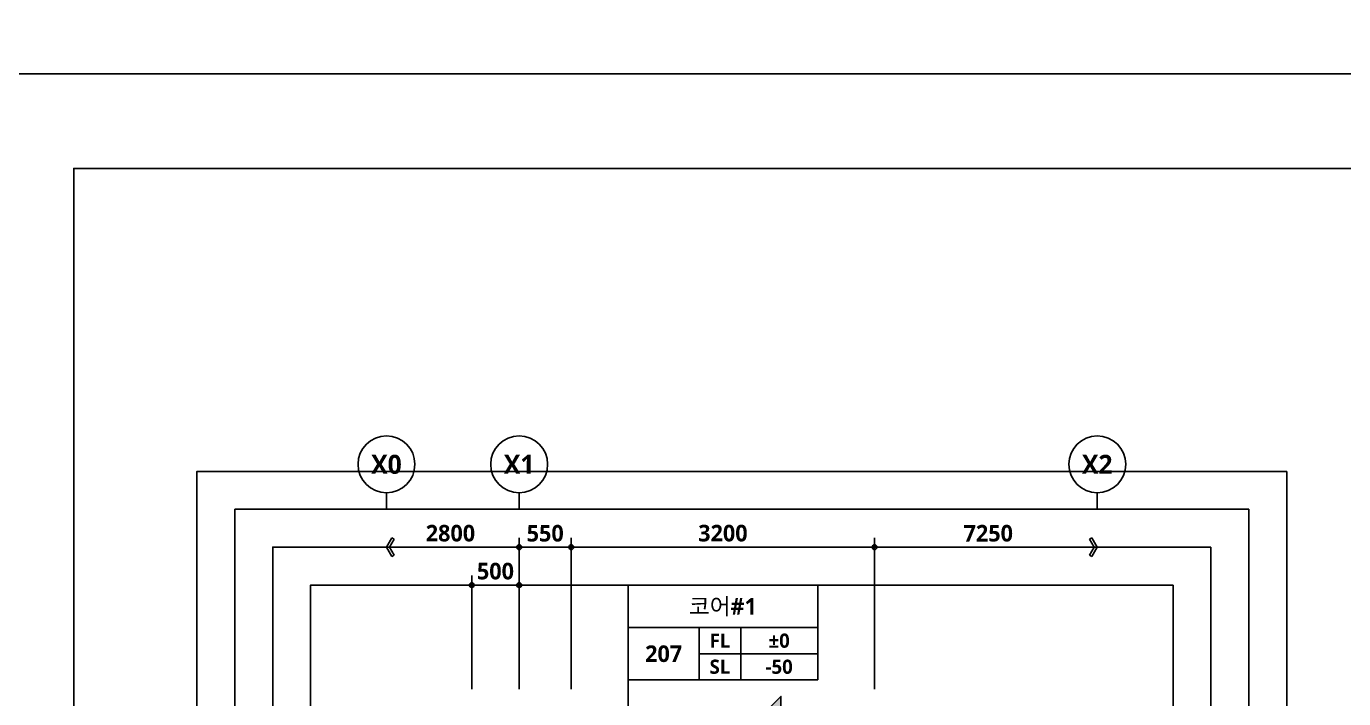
# Model space of a CAD drawing. Header units: millimetres. Extents: x -12482 to 126000, y 0 to 220200.
# Drawn here: x 42500 to 56400, y 23100 to 30200 of the extents above; entities that cross this region are included whole.
import ezdxf
from ezdxf.enums import TextEntityAlignment as Align

# ---------------------------------------------------------------- set-up
doc = ezdxf.new("R2010")
doc.units = ezdxf.units.MM
doc.header["$LTSCALE"] = 60
doc.layers.get('Defpoints').update_dxf_attribs({"color": 153})
for name, color, linetype in [('A-ANNO-GRA1', 7, 'Continuous'), ('A-ANNO-TEXT1', 7, 'Continuous'), ('A-ANNO-TEXT2', 3, 'Continuous'), ('A-ST-AXIS-BUB', 7, 'Continuous'), ('A-ST-AXIS-DIM', 7, 'Continuous'), ('AA-MKXS', 3, 'Continuous')]:
    doc.layers.add(name, color=color, linetype=linetype)
doc.layers.add('Defpoint', color=161, linetype='Continuous', plot=False)
doc.layers.add('G(그리드1)', color=185, linetype='Continuous', plot=False)
doc.styles.add('2020음성 1차', font='NanumGothicBold.ttf')
doc.styles.add('SAMOO', font='romans.shx', dxfattribs={"bigfont": 'whgtxt.shx'})
doc.styles.add('SH_나눔', font='')
doc.styles.add('SH_진천_나눔', font='')
doc.styles.get('SH_나눔').set_extended_font_data('NanumGothic', bold=True)
doc.styles.get('SH_진천_나눔').set_extended_font_data('NanumGothic', bold=True)
doc.dimstyles.new('SHP 50', dxfattribs={"dimscale": 50, "dimtxt": 3.5, "dimasz": 1, "dimexe": 2, "dimexo": 2, "dimgap": 1, "dimtad": 1, "dimdec": 0, "dimzin": 0, "dimdsep": 46, "dimtxsty": 'SH_진천_나눔', "dimblk": 'DIMDOT', "dimcen": 0.09, "dimclrd": 256, "dimclre": 256, "dimclrt": 3, "dimadec": 0, "dimazin": 1, "dimtfac": 1, "dimtdec": 0, "dimtix": 1, "dimtmove": 2, "dimatfit": 0, "dimldrblk": 'DIMDOT', "dimfxl": 1, "dimtolj": 1, "dimtzin": 0, "dimlwd": -1, "dimlwe": -1, "dimarcsym": 0})

# ---------------------------------------------------------------- blocks, each defined once
blk = doc.blocks.new('DIMDOT')
at = {"color": 0}
blk.add_line((-2, 0), (2, 0), dxfattribs=at)
for radius in [0.5, 0.25]:
    blk.add_circle((0, 0), radius, dxfattribs=at)
blk = doc.blocks.new('*D17070')
at = {"layer": 'A-ST-AXIS-DIM'}
for p, q in [((47700, 23200), (47700, 24800)), ((48250, 23200), (48250, 24800)), ((47750, 24700), (48200, 24700))]:
    blk.add_line(p, q, dxfattribs=at)
at = {"layer": 'Defpoints', "color": 0}
for p in [(48250, 24700), (47700, 23100), (48250, 23100)]:
    blk.add_point(p, dxfattribs=at)
at = {"layer": 'A-ST-AXIS-DIM', "linetype": 'ByBlock', "xscale": 50, "yscale": 50, "zscale": 50, "rotation": 180}
blk.add_blockref('DIMDOT', (47700, 24700), dxfattribs=at)
at = {"layer": 'A-ST-AXIS-DIM', "linetype": 'ByBlock', "xscale": 50, "yscale": 50, "zscale": 50}
blk.add_blockref('DIMDOT', (48250, 24700), dxfattribs=at)
at = {"layer": 'A-ST-AXIS-DIM', "color": 3, "insert": (47975, 24846), "char_height": 175, "attachment_point": 5, "style": 'SH_진천_나눔'}
blk.add_mtext('\\A1;550', dxfattribs=at)
blk = doc.blocks.new('A-ST-AXIS-BUB-1')
at = {"layer": 'A-ST-AXIS-BUB'}
blk.add_line((0, 350), (0, 0), dxfattribs=at)
blk.add_circle((0, 950), 600, dxfattribs=at)
blk = doc.blocks.new('arrow1')
at = {"color": 0}
for p, q in [((0, 0), (0.286, 0.501)), ((0, 0), (0.286, -0.501)), ((0.165, 0), (0.41, 0.429)), ((0.165, 0), (0.41, -0.429)), ((0.286, 0.501), (0.41, 0.43)), ((0.286, -0.501), (0.41, -0.43))]:
    blk.add_line(p, q, dxfattribs=at)
blk = doc.blocks.new('*D17071')
at = {"layer": 'A-ST-AXIS-DIM'}
for p, q in [((48250, 23200), (48250, 24800)), ((51450, 23200), (51450, 24800)), ((51400, 24700), (48300, 24700))]:
    blk.add_line(p, q, dxfattribs=at)
at = {"layer": 'Defpoints', "color": 0}
for p in [(48250, 24700), (48250, 23100), (51450, 23100)]:
    blk.add_point(p, dxfattribs=at)
at = {"layer": 'A-ST-AXIS-DIM', "linetype": 'ByBlock', "xscale": 50, "yscale": 50, "zscale": 50, "rotation": 180}
blk.add_blockref('DIMDOT', (48250, 24700), dxfattribs=at)
at = {"layer": 'A-ST-AXIS-DIM', "linetype": 'ByBlock', "xscale": 50, "yscale": 50, "zscale": 50}
blk.add_blockref('DIMDOT', (51450, 24700), dxfattribs=at)
at = {"layer": 'A-ST-AXIS-DIM', "color": 3, "insert": (49850, 24847), "char_height": 175, "attachment_point": 5, "style": 'SH_진천_나눔'}
blk.add_mtext('\\A1;3200', dxfattribs=at)
blk = doc.blocks.new('G$C9D92D8A7')
at = {"layer": 'A-ANNO-GRA1'}
for p, q in [((0, 11), (40, 11)), ((15, 11), (15, 0)), ((23.75, 11), (23.75, 0)), ((15, 5.5), (40, 5.5))]:
    blk.add_line(p, q, dxfattribs=at)
blk.add_lwpolyline([(0, 20), (0, 0), (40, 0), (40, 20)], close=True, dxfattribs=at)
at = {"style": '2020음성 1차'}
for tag, height, p in [('실명', 3.5, (20, 15.5)), ('마감레벨', 3, (31.875, 8.25)), ('실번호', 3.5, (7.5, 5.5)), ('구조레벨', 3, (31.875, 2.75))]:
    blk.add_attdef(tag, text='', height=height, dxfattribs=at).set_placement(p, align=Align.MIDDLE_CENTER)
at = {"layer": 'A-ANNO-TEXT1', "style": 'SH_나눔'}
for s, p in [('FL', (19.375, 8.25)), ('SL', (19.375, 2.75))]:
    blk.add_text(s, height=3, dxfattribs=at).set_placement(p, align=Align.MIDDLE)
blk = doc.blocks.new('*D17710')
at = {"layer": 'A-ST-AXIS-DIM'}
for p, q in [((47200, 23200), (47200, 24400)), ((47700, 23200), (47700, 24400)), ((47150, 24300), (47100, 24300)), ((47200, 24300), (47700, 24300)), ((47750, 24300), (47800, 24300))]:
    blk.add_line(p, q, dxfattribs=at)
at = {"layer": 'Defpoints', "color": 0}
for p in [(47700, 24300), (47200, 23100), (47700, 23100)]:
    blk.add_point(p, dxfattribs=at)
at = {"layer": 'A-ST-AXIS-DIM', "linetype": 'ByBlock', "xscale": 50, "yscale": 50, "zscale": 50}
blk.add_blockref('DIMDOT', (47200, 24300), dxfattribs=at)
at = {"layer": 'A-ST-AXIS-DIM', "linetype": 'ByBlock', "xscale": 50, "yscale": 50, "zscale": 50, "rotation": 180}
blk.add_blockref('DIMDOT', (47700, 24300), dxfattribs=at)
at = {"layer": 'A-ST-AXIS-DIM', "color": 3, "insert": (47450, 24446), "char_height": 175, "attachment_point": 5, "style": 'SH_진천_나눔'}
blk.add_mtext('\\A1;500', dxfattribs=at)
blk = doc.blocks.new('*U15083')
at = {"layer": 'AA-MKXS'}
blk.add_hatch(color=3, dxfattribs=at).paths.add_polyline_path([(0, 8.49), (-4.24, 4.24, -0.414214), (4.24, 4.24)])
h = blk.add_hatch(color=3, dxfattribs=at)
h.paths.add_polyline_path([(-8.49, 0), (-6, 0, -0.198912), (-4.24, 4.24)])
h.paths.add_polyline_path([(6, 0), (8.49, 0), (4.24, 4.24, -0.198912)])
at = {"layer": 'AA-MKXS', "color": 3, "linetype": 'Continuous', "ltscale": 5}
blk.add_line((-6, 0), (6, 0), dxfattribs=at)
at = {"layer": 'AA-MKXS', "color": 3}
for points in [[(4.24, 4.24, 0.414214), (-4.24, 4.24), (0, 8.49)], [(-4.24, 4.24, 0.198912), (-6, 0), (-8.49, 0)], [(8.49, 0), (6, 0, 0.198912), (4.24, 4.24)]]:
    blk.add_lwpolyline(points, format="xyb", close=True, dxfattribs=at)
at = {"layer": 'AA-MKXS', "color": 3, "linetype": 'Continuous', "ltscale": 5}
blk.add_circle((0, 0), 6, dxfattribs=at)
at = {"layer": 'AA-MKXS', "style": 'SAMOO', "width": 0.85}
blk.add_attdef('ViewNUM', text='', height=2.5, dxfattribs=at).set_placement((0, 1), align=Align.BOTTOM_CENTER)
blk.add_attdef('SheetNUM', text='', height=2.5, dxfattribs=at).set_placement((0, -1), align=Align.TOP_CENTER)

msp = doc.modelspace()

# ---------------------------------------------------------------- linework, layer by layer
msp.add_lwpolyline([(48850, 19750), (48850, 23300)])
at = {"layer": 'A-ST-AXIS-DIM'}
for p, q in [((47700, 23200), (47700, 24800)), ((51450, 23200), (51450, 24800)), ((47650, 24700), (46300, 24700)), ((53800, 24700), (51500, 24700))]:
    msp.add_line(p, q, dxfattribs=at)
at = {"layer": 'Defpoint'}
for points in [[(42000, 59400), (84000, 59400), (84000, 29700), (42000, 29700)], [(42000, 29700), (84000, 29700), (84000, 0), (42000, 0)], [(43000, 1000), (78500, 1000), (78500, 28700), (43000, 28700)]]:
    msp.add_lwpolyline(points, close=True, dxfattribs=at)
at = {"layer": 'Defpoints'}
for points in [[(84000, 0), (84000, 29700), (42000, 29700), (42000, 0)], [(78500, 1000), (78500, 28700), (43000, 28700), (43000, 1000)]]:
    msp.add_lwpolyline(points, close=True, dxfattribs=at)
at = {"layer": 'G(그리드1)'}
for points in [[(55800, 25500), (44300, 25500), (44300, 4200), (55800, 4200)], [(55400, 25100), (44700, 25100), (44700, 5400), (55400, 5400)], [(55000, 24700), (45100, 24700), (45100, 5800), (55000, 5800)], [(54600, 24300), (45500, 24300), (45500, 6200), (54600, 6200)]]:
    msp.add_lwpolyline(points, close=True, dxfattribs=at)

# ---------------------------------------------------------------- block references
ref = msp.add_blockref('*U15083', (50461.5, 22700), dxfattribs=dict(xscale=-50, yscale=50, zscale=50, rotation=89.99999999999964))
ref.add_attrib('SheetNUM', 'A-500-20', dxfattribs={"layer": 'AA-MKXS', "height": 100, "rotation": 90, "style": '2020음성 1차', "width": 0.8}).set_placement((50511.5, 22700), align=Align.TOP_CENTER)
ref.add_attrib('ViewNUM', '1', dxfattribs={"layer": 'AA-MKXS', "height": 125, "rotation": 90, "style": '2020음성 1차'}).set_placement((50411.5, 22700), align=Align.BOTTOM_CENTER)
at = {"layer": 'A-ANNO-TEXT1'}
ref = msp.add_blockref('G$C9D92D8A7', (48850, 23300), dxfattribs=dict(at, xscale=50, yscale=50, zscale=50))
ref.add_attrib('실명', '코어#1', dxfattribs={"layer": 'A-ANNO-TEXT2', "height": 175, "style": '2020음성 1차'}).set_placement((49850, 24075, 68666.7), align=Align.MIDDLE_CENTER)
ref.add_attrib('실번호', '207', dxfattribs={"layer": 'A-ANNO-TEXT2', "height": 175, "style": '2020음성 1차'}).set_placement((49225, 23575, 68666.7), align=Align.MIDDLE_CENTER)
ref.add_attrib('마감레벨', '%%p0', dxfattribs={"height": 150, "style": '2020음성 1차'}).set_placement((50443.7, 23712.5, 68666.7), align=Align.MIDDLE_CENTER)
ref.add_attrib('구조레벨', '-50', dxfattribs={"height": 150, "style": '2020음성 1차'}).set_placement((50443.7, 23437.5, 68666.7), align=Align.MIDDLE_CENTER)
at = {"layer": 'A-ST-AXIS-BUB', "xscale": 0.5, "yscale": 0.5, "zscale": 0.5}
for p in [(46300, 25100), (47700, 25100), (53800, 25100)]:
    msp.add_blockref('A-ST-AXIS-BUB-1', p, dxfattribs=at)
at = {"layer": 'A-ST-AXIS-DIM'}
for name, p, xscale, yscale, zscale, rotation in [('arrow1', (46300, 24700), -200, 200, 200, 179.9999999999859), ('arrow1', (53800, 24700), 200, 200, 200, 180.0000000000132), ('DIMDOT', (51450, 24700), 50, 50, 50, 180)]:
    msp.add_blockref(name, p, dxfattribs=dict(at, xscale=xscale, yscale=yscale, zscale=zscale, rotation=rotation))
at = {"layer": 'A-ST-AXIS-DIM', "xscale": 50, "yscale": 50, "zscale": 50}
msp.add_blockref('DIMDOT', (47700, 24700), dxfattribs=at)

# ---------------------------------------------------------------- texts
at = {"layer": 'A-ANNO-TEXT1', "style": 'SH_진천_나눔'}
for s, p in [('X0', (46300, 25575)), ('X1', (47700, 25575)), ('X2', (53800, 25575))]:
    msp.add_text(s, height=200, dxfattribs=at).set_placement(p, align=Align.MIDDLE_CENTER)
at = {"layer": 'A-ST-AXIS-DIM', "color": 3, "char_height": 175, "attachment_point": 5, "style": 'SH_진천_나눔'}
for s, insert in [('\\A1;2800', (46975, 24846.6)), ('\\A1;7250', (52650, 24846))]:
    msp.add_mtext(s, dxfattribs=dict(at, insert=insert))

# ---------------------------------------------------------------- dimensions: what is measured, and where the dimension line sits
at = {"layer": 'A-ST-AXIS-DIM'}
dim = msp.add_linear_dim(base=(48250, 24700), p1=(47700, 23100), p2=(48250, 23100), dimstyle='SHP 50', dxfattribs=at)
dim.commit()
dim.dimension.update_dxf_attribs({"geometry": '*D17070', "text_midpoint": (47975, 24846.2)})
for base, p1, p2, angle, picture, middle in [((48250, 24700), (51450, 23100), (48250, 23100), 180, '*D17071', (49850, 24846.6)), ((47700, 24300), (47200, 23100), (47700, 23100), 0, '*D17710', (47450, 24446.2))]:
    dim = msp.add_linear_dim(base=base, p1=p1, p2=p2, angle=angle, dimstyle='SHP 50', dxfattribs=at)
    dim.commit()
    dim.dimension.update_dxf_attribs({"geometry": picture, "text_midpoint": middle})

doc.saveas('drawing.dxf')
